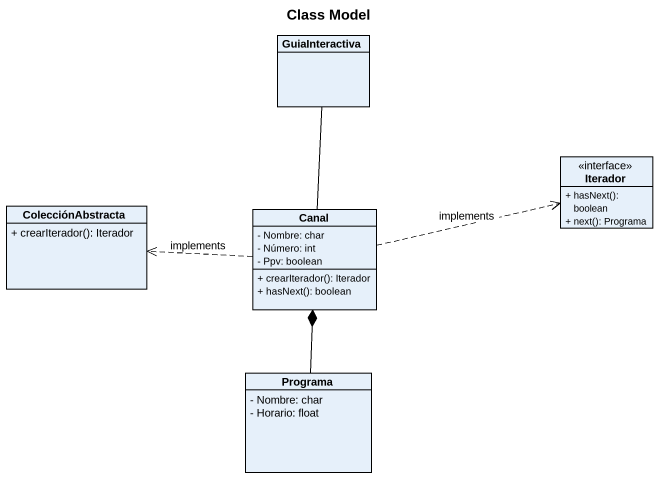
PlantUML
@startuml
title Class Model
hide circle
hide empty members
skinparam classAttributeIconSize 0
class GuiaInteractiva
class Iterador <<interface>> {
  + hasNext(): boolean
  + next(): Programa
}
class ColecciónAbstracta {
  + crearIterador(): Iterador
}
class Canal {
  - Nombre: char
  - Número: int
  - Ppv: boolean
  + crearIterador(): Iterador
  + hasNext(): boolean
}
class Programa {
  - Nombre: char
  - Horario: float
}
GuiaInteractiva -- Canal
Canal .right.> Iterador : implements
Canal .left.> ColecciónAbstracta : implements
Programa -up-* Canal
@enduml
